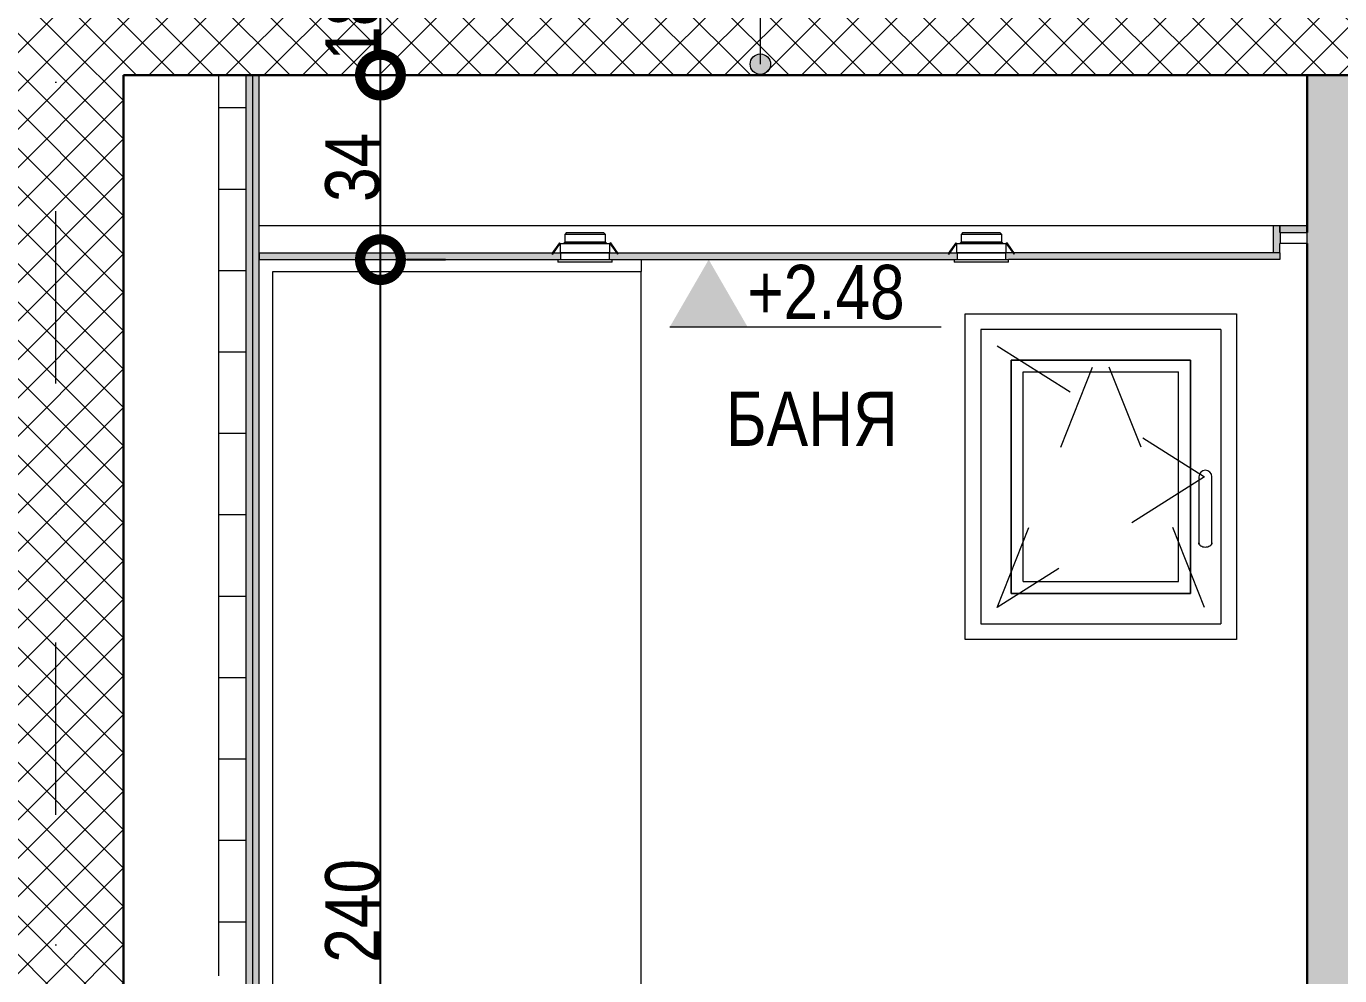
# Model space of a CAD drawing. Header units: centimetres. Extents: x 0 to 25250, y 0 to 2250.
# Drawn here: x 16360.2 to 16602.1, y 1521.5 to 1696.5 of the extents above; entities that cross this region are included whole.
import ezdxf

# ---------------------------------------------------------------- set-up
doc = ezdxf.new("R2010")
doc.units = ezdxf.units.CM
doc.linetypes.add('17-View-1$0$Dash', pattern=[31.75, 15.875, -15.875])
doc.linetypes.add('22-View-1$0$Dash dot', pattern=[79.375, 31.75, -23.8125, 0, -23.8125])
for name, color, linetype, lineweight in [('A-ANNO-DIMS', 7, 'Continuous', 9), ('A-ANNO-NOTE', 7, 'Continuous', 9), ('A-AREA-IDEN', 7, 'Continuous', 9), ('A-CLNG', 7, 'Continuous', 15), ('A-CLNG-PATT', 7, 'Continuous', 15), ('A-DETL', 7, 'Continuous', 9), ('A-DETL-GENF', 7, 'Continuous', 9), ('A-FLOR-FNSH', 7, 'Continuous', 9), ('A-FLOR-PATT', 7, 'Continuous', 9), ('A-GLAZ', 7, 'Continuous', 5), ('A-GLAZ-HDLN', 7, '17-View-1$0$Dash', 5), ('A-WALL', 7, 'Continuous', 9), ('A-WALL-FNSH', 7, 'Continuous', 9), ('A-WALL-PATT', 7, 'Continuous', 9), ('E-LITE-EQPM', 7, 'Continuous', 9), ('G-ANNO-DIMS', 7, 'Continuous', 9), ('G-ANNO-TEXT', 7, 'Continuous', 9), ('P-SANR-FIXT', 7, 'Continuous', 9), ('S-GRID', 7, 'Continuous', 9)]:
    doc.layers.add(name, color=color, linetype=linetype, lineweight=lineweight)
doc.styles.add('22-View-1$0$Arial Narrow', font='ARIALN.TTF', dxfattribs={"height": 10})
doc.styles.add('22-View-1$0$Arial Narrow_1', font='ARIALN.TTF', dxfattribs={"height": 10})
doc.dimstyles.new('22-View-1$0$TEC_DIM', dxfattribs={"dimscale": 30.48, "dimtxt": 10.23431, "dimasz": 0.492126, "dimexe": 0.393701, "dimexo": 0.246063, "dimgap": 0, "dimtad": 1, "dimdec": 0, "dimzin": 0, "dimdsep": 46, "dimtxsty": '22-View-1$0$Arial Narrow', "dimblk1": '22-View-1$0$_DotSmall', "dimblk2": '22-View-1$0$_DotSmall', "dimsah": 1, "dimcen": 0.09, "dimazin": 0, "dimtfac": 1, "dimtdec": 4, "dimtix": 1, "dimtmove": 0, "dimatfit": 3, "dimfxl": 1, "dimtvp": 1, "dimtolj": 1, "dimtzin": 0, "dimarcsym": 2})
pattern_1 = [(45, (15996.2383, 1739.3646), (-3.535534, 3.535534), []), (135, (15996.2383, 1739.3646), (-3.535534, -3.535534), [])]

# ---------------------------------------------------------------- blocks, each defined once
blk = doc.blocks.new('VITRINA - ВИТРИНА 80х240-2367799-5-5')
at = {"layer": 'P-SANR-FIXT', "color": 253, "true_color": 0xaaaaaa}
for p, q in [((-588.84, 248), (-588.84, 245.8)), ((-656.64, 245.8), (-588.84, 245.8)), ((-656.64, 53), (-656.64, 245.8)), ((-588.84, 10.2), (-588.84, 245.8)), ((-656.64, 10.2), (-656.64, 18)), ((-588.84, 10.2), (-656.64, 10.2)), ((-588.84, 8), (-588.84, 10.2))]:
    blk.add_line(p, q, dxfattribs=at)
blk = doc.blocks.new('SINGLE - OK - 50x80-2494470-5-5')
at = {"layer": 'A-GLAZ'}
for p, q in [((-526.24, 235.1), (-526.24, 180.9)), ((-482.04, 235.1), (-526.24, 235.1)), ((-482.04, 235.1), (-482.04, 180.9)), ((-520.64, 229.5), (-520.64, 186.5)), ((-487.64, 229.5), (-520.64, 229.5)), ((-520.64, 186.5), (-520.64, 229.5)), ((-520.64, 229.5), (-487.64, 229.5)), ((-487.64, 186.5), (-487.64, 229.5)), ((-487.64, 229.5), (-487.64, 186.5)), ((-518.44, 188.7), (-518.44, 227.3)), ((-518.44, 227.3), (-489.84, 227.3)), ((-489.84, 188.7), (-489.84, 227.3)), ((-486.09, 208), (-486.09, 195.83)), ((-483.69, 195.83), (-483.69, 208)), ((-518.44, 188.7), (-489.84, 188.7)), ((-520.64, 186.5), (-487.64, 186.5)), ((-487.64, 186.5), (-520.64, 186.5)), ((-526.24, 180.9), (-482.04, 180.9))]:
    blk.add_line(p, q, dxfattribs=at)
at = {"layer": 'A-GLAZ', "flags": 128}
for points in [[(-486.09, 195.83), (-486.07, 195.68), (-486, 195.53), (-485.89, 195.39), (-485.74, 195.27), (-485.56, 195.18), (-485.35, 195.1), (-485.13, 195.06), (-484.89, 195.04), (-484.66, 195.06), (-484.43, 195.1), (-484.23, 195.18), (-484.05, 195.27), (-483.9, 195.39), (-483.79, 195.53), (-483.72, 195.68), (-483.69, 195.83)], [(-486, 195.53), (-486.07, 195.68), (-486.09, 195.83)], [(-483.69, 195.83), (-483.72, 195.68), (-483.79, 195.53)]]:
    blk.add_lwpolyline(points, dxfattribs=at)
at = {"layer": 'A-GLAZ'}
blk.add_arc((-484.89, 208), 1.2, 360, 180, dxfattribs=at)
at = {"layer": 'A-GLAZ-HDLN'}
for p, q in [((-523.24, 183.9), (-504.14, 232.1)), ((-523.24, 232.1), (-485.04, 208)), ((-485.04, 183.9), (-504.14, 232.1)), ((-485.04, 208), (-523.24, 183.9))]:
    blk.add_line(p, q, dxfattribs=at)
blk = doc.blocks.new('Spot Elevations - ELEVATION_PROJECT-V35-5-5')
at = {"layer": 'A-ANNO-NOTE'}
blk.add_hatch(color=256, dxfattribs=at).paths.add_polyline_path([(-886.85, 549.61), (-872.54, 549.61), (-879.69, 562)])
blk.add_line((-886.85, 549.61), (-836.85, 549.61), dxfattribs=at)
blk = doc.blocks.new('22-View-1$0$_DotSmall')
at = {"color": 0, "linetype": 'ByBlock', "const_width": 0.5}
blk.add_lwpolyline([(-0.0625, 0, 1), (0.0625, 0, 1)], format="xyb", close=True, dxfattribs=at)
blk = doc.blocks.new('*D3198')
at = {"layer": 'A-ANNO-DIMS', "color": 0, "lineweight": -2, "transparency": 16777216}
for p, q in [((16425.42, 1413.47), (16425.42, 1653.47)), ((16430.27, 1653.47), (16437.42, 1653.47)), ((16430.27, 1413.47), (16437.42, 1413.47))]:
    blk.add_line(p, q, dxfattribs=at)
at = {"layer": 'A-ANNO-DIMS', "color": 0, "lineweight": -2, "transparency": 16777216, "xscale": 15, "yscale": 15, "zscale": 15}
for p, rotation in [((16425.42, 1653.47), 90), ((16425.42, 1413.47), 270)]:
    blk.add_blockref('22-View-1$0$_DotSmall', p, dxfattribs=dict(at, rotation=rotation))
at = {"layer": 'A-ANNO-DIMS', "color": 0, "transparency": 16777216, "insert": (16420.31, 1533.47), "char_height": 10, "width": 22.8079, "attachment_point": 5, "rotation": 90, "style": '22-View-1$0$Arial Narrow'}
blk.add_mtext('\\A1;240', dxfattribs=at)
blk = doc.blocks.new('*D3199')
at = {"layer": 'A-ANNO-DIMS', "color": 0, "lineweight": -2, "transparency": 16777216}
for p, q in [((16425.42, 1653.47), (16425.42, 1687.47)), ((16430.27, 1687.47), (16437.42, 1687.47)), ((16430.27, 1653.47), (16437.42, 1653.47))]:
    blk.add_line(p, q, dxfattribs=at)
at = {"layer": 'A-ANNO-DIMS', "color": 0, "lineweight": -2, "transparency": 16777216, "xscale": 15, "yscale": 15, "zscale": 15}
for p, rotation in [((16425.42, 1687.47), 90), ((16425.42, 1653.47), 270)]:
    blk.add_blockref('22-View-1$0$_DotSmall', p, dxfattribs=dict(at, rotation=rotation))
at = {"layer": 'A-ANNO-DIMS', "color": 0, "transparency": 16777216, "insert": (16420.31, 1670.47), "char_height": 10, "width": 15.2053, "attachment_point": 5, "rotation": 90, "style": '22-View-1$0$Arial Narrow'}
blk.add_mtext('\\A1;34', dxfattribs=at)
blk = doc.blocks.new('*D3200')
at = {"layer": 'A-ANNO-DIMS', "color": 0, "lineweight": -2, "transparency": 16777216}
for p, q in [((16425.42, 1687.47), (16425.42, 1705.47)), ((16430.27, 1705.47), (16437.42, 1705.47)), ((16430.27, 1687.47), (16437.42, 1687.47))]:
    blk.add_line(p, q, dxfattribs=at)
at = {"layer": 'A-ANNO-DIMS', "color": 0, "lineweight": -2, "transparency": 16777216, "xscale": 15, "yscale": 15, "zscale": 15}
for p, rotation in [((16425.42, 1705.47), 90), ((16425.42, 1687.47), 270)]:
    blk.add_blockref('22-View-1$0$_DotSmall', p, dxfattribs=dict(at, rotation=rotation))
at = {"layer": 'A-ANNO-DIMS', "color": 0, "transparency": 16777216, "insert": (16420.31, 1696.47), "char_height": 10, "width": 15.2053, "attachment_point": 5, "rotation": 90, "style": '22-View-1$0$Arial Narrow'}
blk.add_mtext('\\A1;18', dxfattribs=at)
blk = doc.blocks.new('LED STRIP PHOTO_0010 - LED STRIP PHOTO IP44-1750612-5-5')
at = {"layer": 'E-LITE-EQPM', "lineweight": 5}
for p, q in [((-471.14, 253), (-466.14, 253)), ((-471.14, 253), (-471.14, 251)), ((-466.14, 251), (-466.14, 253)), ((-466.14, 251), (-471.14, 251))]:
    blk.add_line(p, q, dxfattribs=at)
blk = doc.blocks.new('ClearAccent-RS060B-3D - 1xLED5-36-_830 IP44-V11-5-5')
at = {"layer": 'E-LITE-EQPM', "lineweight": 5}
for p, q in [((-529.54, 253), (-529.89, 252.64)), ((-529.89, 252.64), (-529.89, 251.24)), ((-522.39, 252.64), (-529.89, 252.64)), ((-529.54, 253), (-522.75, 253)), ((-522.39, 252.64), (-522.75, 253)), ((-522.39, 251.24), (-522.39, 252.64)), ((-530.88, 251.11), (-532.26, 249.15)), ((-532.09, 249.03), (-530.72, 251)), ((-530.72, 251), (-530.88, 251.11)), ((-530.72, 251), (-530.72, 249.32)), ((-530.72, 251), (-521.57, 251)), ((-530.72, 249.32), (-530.64, 249.25)), ((-530.72, 249.32), (-521.57, 249.32)), ((-530.64, 249.25), (-530.64, 248)), ((-530.64, 249.25), (-521.64, 249.25)), ((-529.89, 251.24), (-530.14, 251)), ((-529.89, 251.24), (-522.39, 251.24)), ((-522.39, 251.24), (-529.89, 251.24)), ((-529.44, 251.24), (-529.44, 251)), ((-522.85, 251), (-522.85, 251.24)), ((-522.15, 251), (-522.39, 251.24)), ((-521.64, 249.25), (-521.57, 249.32)), ((-521.64, 248), (-521.64, 249.25)), ((-521.41, 251.11), (-521.57, 251)), ((-521.57, 251), (-520.2, 249.03)), ((-521.57, 249.32), (-521.57, 251)), ((-520.03, 249.15), (-521.41, 251.11)), ((-532.26, 249.15), (-532.09, 249.03)), ((-531.14, 248), (-531.14, 247.5)), ((-531.14, 248), (-521.14, 248)), ((-521.14, 247.5), (-531.14, 247.5)), ((-521.14, 247.5), (-521.14, 248)), ((-520.2, 249.03), (-520.03, 249.15))]:
    blk.add_line(p, q, dxfattribs=at)
blk = doc.blocks.new('ClearAccent-RS060B-3D - 1xLED5-36-_830 IP44-V12-5-5')
at = {"layer": 'E-LITE-EQPM', "lineweight": 5}
for p, q in [((-530.72, 249.32), (-530.64, 249.25)), ((-521.64, 249.25), (-521.57, 249.32))]:
    blk.add_line(p, q, dxfattribs=at)

msp = doc.modelspace()

# ---------------------------------------------------------------- hatches: boundary and pattern name
at = {"layer": 'A-CLNG-PATT', "lineweight": 5, "true_color": 0xffff80}
msp.add_hatch(color=51, dxfattribs=at).paths.add_polyline_path([(16596.1, 1658.47), (16596.1, 1659.72), (16591.1, 1659.72), (16591.1, 1658.47)])
h = msp.add_hatch(color=51, dxfattribs=at)
h.paths.add_polyline_path([(16403.1, 1653.47), (16458.6, 1653.51), (16458.6, 1654.72), (16457.31, 1654.72), (16457.16, 1654.5), (16456.99, 1654.62), (16456.99, 1654.72), (16403.1, 1654.72)])
h.paths.add_polyline_path([(16591.1, 1653.47), (16591.1, 1654.72), (16542.14, 1654.72), (16542.22, 1654.62), (16542.05, 1654.5), (16541.9, 1654.72), (16540.6, 1654.72), (16540.61, 1653.47), (16544.17, 1653.47)])
h.paths.add_polyline_path([(16468.1, 1653.47), (16531.6, 1653.47), (16531.6, 1654.72), (16530.27, 1654.66), (16530.16, 1654.5), (16530.02, 1654.66), (16529.99, 1654.72), (16469.14, 1654.72), (16469.22, 1654.62), (16469.05, 1654.5), (16468.9, 1654.72), (16467.6, 1654.72), (16467.61, 1653.47), (16467.86, 1653.47)])
at = {"layer": 'A-DETL-GENF'}
h = msp.add_hatch(dxfattribs=at)
h.set_pattern_fill('FP1_8', color=256, style=0, pattern_type=2)
h.set_pattern_definition(pattern_1)
h.paths.add_polyline_path([(16378.1, 1405.47), (16378.1, 1705.47), (16353.1, 1705.47), (16353.1, 1405.47)])
at = {"layer": 'A-FLOR-PATT'}
h = msp.add_hatch(dxfattribs=at)
h.set_pattern_fill('FP1_8', color=256, style=0, pattern_type=2)
h.set_pattern_definition(pattern_1)
h.paths.add_polyline_path([(16596.1, 1687.47), (16838.1, 1687.47), (16838.1, 1705.47), (16378.1, 1705.47), (16378.1, 1687.47), (16544.17, 1687.47)])
at = {"layer": 'A-WALL-PATT'}
h = msp.add_hatch(dxfattribs=at)
h.set_pattern_fill('FP1_9', color=256, style=0, pattern_type=2)
h.set_pattern_definition([(180, (16403.104, 1546.469), (-6e-14, -15), [])])
h.paths.add_polyline_path([(16399.6, 1405.47), (16400.6, 1405.47), (16400.6, 1445.92), (16399.6, 1445.92), (16399.6, 1414.02), (16399.35, 1414.02), (16399.35, 1406.32), (16399.43, 1406.32), (16399.43, 1406.02), (16395.6, 1406.02), (16395.6, 1405.47), (16399.43, 1405.47)])
h.paths.add_polyline_path([(16399.6, 1447.12), (16400.6, 1447.12), (16400.6, 1497.77), (16399.6, 1497.77), (16399.6, 1447.57)])
h.paths.add_polyline_path([(16400.6, 1516.31), (16400.6, 1687.47), (16395.6, 1687.47), (16395.6, 1521.52), (16399.6, 1521.52), (16399.6, 1516.31), (16400.03, 1516.31)])
at = {"layer": 'A-WALL-PATT', "lineweight": 5, "true_color": 0xffff80}
h = msp.add_hatch(color=51, dxfattribs=at)
h.paths.add_polyline_path([(16401.85, 1405.47), (16401.85, 1445.92), (16400.6, 1445.92), (16400.6, 1405.47)])
h.paths.add_polyline_path([(16400.6, 1447.12), (16401.85, 1447.12), (16401.85, 1497.77), (16400.6, 1497.77), (16400.6, 1448.26)])
h.paths.add_polyline_path([(16401.85, 1516.31), (16401.85, 1687.47), (16400.6, 1687.47), (16400.6, 1516.31)])
h = msp.add_hatch(color=51, dxfattribs=at)
h.paths.add_polyline_path([(16403.1, 1405.47), (16403.1, 1445.92), (16401.85, 1445.92), (16401.85, 1405.47)])
h.paths.add_polyline_path([(16403.1, 1447.12), (16403.1, 1497.77), (16401.85, 1497.77), (16401.85, 1447.12), (16402.43, 1447.12)])
h.paths.add_polyline_path([(16401.85, 1516.31), (16403.1, 1516.31), (16403.1, 1687.47), (16401.85, 1687.47), (16401.85, 1517.32)])
at = {"layer": 'A-WALL-PATT', "lineweight": 5, "true_color": 0x808080}
msp.add_hatch(color=8, dxfattribs=at).paths.add_polyline_path([(16599.09, 1405.47), (16608.1, 1405.47), (16608.1, 1687.47), (16596.1, 1687.47), (16596.1, 1405.47)])
at = {"layer": 'A-WALL-PATT', "lineweight": 5, "true_color": 0xffff80}
msp.add_hatch(color=51, dxfattribs=at).paths.add_polyline_path([(16591.1, 1654.72), (16591.1, 1659.72), (16589.85, 1659.72), (16589.85, 1654.72)])
at = {"layer": 'G-ANNO-TEXT'}
h = msp.add_hatch(color=256, dxfattribs=at)
edge = h.paths.add_edge_path()
edge.add_arc((16495.39, 1689.49), 1.88, 0, 360)

# ---------------------------------------------------------------- linework, layer by layer
at = {"layer": 'A-CLNG', "lineweight": 5}
for p, q in [((16596.1, 1659.72), (16591.1, 1659.72)), ((16591.1, 1659.72), (16591.1, 1658.47)), ((16596.1, 1659.72), (16596.1, 1658.47)), ((16403.1, 1654.72), (16457.06, 1654.72)), ((16403.1, 1654.72), (16403.1, 1653.47)), ((16403.1, 1653.47), (16458.1, 1653.47)), ((16457.31, 1654.72), (16458.6, 1654.72)), ((16467.6, 1654.72), (16468.9, 1654.72)), ((16468.1, 1653.47), (16531.1, 1653.47)), ((16469.14, 1654.72), (16530.06, 1654.72)), ((16530.31, 1654.72), (16531.6, 1654.72)), ((16541.9, 1654.72), (16540.6, 1654.72)), ((16591.1, 1653.47), (16541.1, 1653.47)), ((16591.1, 1654.72), (16542.14, 1654.72)), ((16591.1, 1654.72), (16591.1, 1653.47))]:
    msp.add_line(p, q, dxfattribs=at)
at = {"layer": 'A-DETL', "color": 7, "lineweight": 30}
for p, q in [((16378.1, 1405.47), (16378.1, 1687.47)), ((16596.1, 1687.47), (16608.1, 1687.47))]:
    msp.add_line(p, q, dxfattribs=at)
at = {"layer": 'A-FLOR-FNSH', "lineweight": 30}
msp.add_line((16596.1, 1687.47), (16378.1, 1687.47), dxfattribs=at)
at = {"layer": 'A-WALL'}
for p, q in [((16395.6, 1687.47), (16395.6, 1521.52)), ((16533.1, 1643.47), (16583.1, 1643.47)), ((16533.1, 1583.47), (16533.1, 1643.47)), ((16583.1, 1643.47), (16583.1, 1583.47)), ((16583.1, 1583.47), (16533.1, 1583.47))]:
    msp.add_line(p, q, dxfattribs=at)
at = {"layer": 'A-WALL', "lineweight": 30}
for p, q in [((16596.1, 1687.47), (16596.1, 1658.47)), ((16596.1, 1656.47), (16596.1, 1485.48))]:
    msp.add_line(p, q, dxfattribs=at)
at = {"layer": 'A-WALL', "lineweight": 5}
for p, q in [((16589.85, 1659.72), (16403.1, 1659.72)), ((16589.85, 1659.72), (16589.85, 1654.72)), ((16591.1, 1659.72), (16589.85, 1659.72)), ((16591.1, 1658.47), (16591.1, 1659.72)), ((16591.1, 1654.72), (16591.1, 1656.47)), ((16591.1, 1654.72), (16589.85, 1654.72))]:
    msp.add_line(p, q, dxfattribs=at)
at = {"layer": 'A-WALL-FNSH', "lineweight": 5}
for p, q in [((16400.6, 1687.47), (16400.6, 1516.3)), ((16401.85, 1687.47), (16401.85, 1516.31))]:
    msp.add_line(p, q, dxfattribs=at)
at = {"layer": 'A-WALL-FNSH'}
msp.add_line((16403.1, 1516.31), (16403.1, 1687.47), dxfattribs=at)
at = {"layer": 'G-ANNO-TEXT'}
msp.add_line((16495.39, 1689.49), (16495.39, 1822), dxfattribs=at)
msp.add_circle((16495.39, 1689.49), 1.88, dxfattribs=at)
at = {"layer": 'S-GRID', "color": 1, "linetype": '22-View-1$0$Dash dot', "lineweight": 18, "true_color": 0xff0000}
msp.add_line((16365.6, 1312.72), (16365.6, 2057.56), dxfattribs=at)

# ---------------------------------------------------------------- block references
at = {"layer": 'A-GLAZ'}
msp.add_blockref('SINGLE - OK - 50x80-2494470-5-5', (17062.25, 1405.47), dxfattribs=at)
at = {"layer": 'E-LITE-EQPM', "lineweight": 5}
for name, p in [('ClearAccent-RS060B-3D - 1xLED5-36-_830 IP44-V11-5-5', (16989.25, 1405.47)), ('ClearAccent-RS060B-3D - 1xLED5-36-_830 IP44-V11-5-5', (17062.25, 1405.47)), ('LED STRIP PHOTO_0010 - LED STRIP PHOTO IP44-1750612-5-5', (17062.25, 1405.47)), ('ClearAccent-RS060B-3D - 1xLED5-36-_830 IP44-V12-5-5', (16989.25, 1405.47)), ('ClearAccent-RS060B-3D - 1xLED5-36-_830 IP44-V12-5-5', (17062.25, 1405.47))]:
    msp.add_blockref(name, p, dxfattribs=at)
at = {"layer": 'G-ANNO-DIMS'}
msp.add_blockref('Spot Elevations - ELEVATION_PROJECT-V35-5-5', (17365.57, 1091.47), dxfattribs=at)
at = {"layer": 'P-SANR-FIXT', "color": 253, "true_color": 0xaaaaaa}
msp.add_blockref('VITRINA - ВИТРИНА 80х240-2367799-5-5', (17062.25, 1405.47), dxfattribs=at)

# ---------------------------------------------------------------- texts
at = {"layer": 'A-AREA-IDEN', "insert": (16504.88, 1619.15), "char_height": 10, "width": 32.4, "attachment_point": 8, "line_spacing_factor": 0.949189, "style": '22-View-1$0$Arial Narrow_1'}
msp.add_mtext('\\pt63.5,127,190.5,254,317.5,381,444.5,508,571.5,635,698.5,762,825.5,889,952.5,1016,1079.5,1143,1206.5,1270,1333.5,1397,1460.5,1524,1587.5,1651,1714.5,1778,1841.5,1905,1968.5,2032;{\\fArial Narrow|b0|i0|c204|p34;БАНЯ}', dxfattribs=at)
at = {"layer": 'G-ANNO-DIMS', "insert": (16492.98, 1652.5), "char_height": 10, "width": 34.7536, "attachment_point": 1, "line_spacing_factor": 0.974696, "style": '22-View-1$0$Arial Narrow'}
msp.add_mtext('+2.48', dxfattribs=at)

# ---------------------------------------------------------------- dimensions: what is measured, and where the dimension line sits
at = {"layer": 'A-ANNO-DIMS'}
for base, p1, p2, override, picture, middle in [((16425.42, 1705.47), (16422.77, 1687.47), (16422.77, 1705.47), {"dimpost": '<>', "dimfxl": 18}, '*D3200', (16420.31, 1696.47)), ((16425.42, 1687.47), (16422.77, 1653.47), (16422.77, 1687.47), {"dimpost": '<>', "dimfxl": 34}, '*D3199', (16420.31, 1670.47)), ((16425.42, 1653.47), (16422.77, 1413.47), (16422.77, 1653.47), {"dimpost": '<>', "dimfxl": 240}, '*D3198', (16420.31, 1533.47))]:
    dim = msp.add_linear_dim(base=base, p1=p1, p2=p2, angle=90, dimstyle='22-View-1$0$TEC_DIM', override=override, dxfattribs=at)
    dim.commit()
    dim.dimension.update_dxf_attribs({"geometry": picture, "text_midpoint": middle})

doc.saveas('drawing.dxf')
